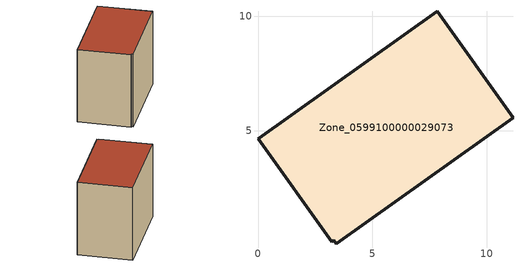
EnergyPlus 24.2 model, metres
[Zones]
Zone_0599100000029073
 floor ground (C_G): 0,4.64 7.82,10.21 11.14,5.57 3.42,0.07 3.32,0.22 3.21,0.15 z0
 wall outside (C_F): 7.82,10.21 0,4.64 3.21,0.15 3.32,0.22 3.42,0.07 11.14,5.57 7.82,10.21 z0:8.18
 roof outside (C_R): 3.42,0.07 11.14,5.57 7.82,10.21 0,4.64 3.21,0.15 3.32,0.22 z8.18
[BUILDING]
Pand.0599100000029073: North Axis=0; Terrain=City; Loads Convergence Tolerance Value=0.04; Temperature Convergence Tolerance Value=0.4; Solar Distribution=FullExterior; Maximum Number of Warmup Days=25; Minimum Number of Warmup Days=1
[Site:Location]
Rotterdam.The.Hague.AP_ZH_NLD Design_Conditions: Latitude=51.96; Longitude=4.45; Time Zone=1; Elevation=-4.5
[SITE:GROUNDTEMPERATURE:BUILDINGSURFACE]
18, 18, 18, 18, 18, 18, 18, 18, 18, 18, 18, 18
[MATERIAL] Thermal Absorptance=0.9; Solar Absorptance=0.7; Visible Absorptance=0.7
Name | Roughness | Thickness | Conductivity | Density | Specific Heat
G.TI.1975-1991 | MediumSmooth | 0.15 | 0.288461 | 540 | 1210
F.TI.1975-1991 | Rough | 0.3 | 0.230769 | 1920 | 840
R.TI.1975-1991 | MediumRough | 0.2 | 0.153846 | 1500 | 1000
[CONSTRUCTION]
C_G: G.TI.1975-1991
C_F: F.TI.1975-1991
C_R: R.TI.1975-1991
[ZONE]
Zone_0599100000029073: Type=1; Multiplier=1; Ceiling Height=Autocalculate; Volume=Autocalculate; Floor Area=autocalculate; Part of Total Floor Area=Yes
[ZONEINFILTRATION:DESIGNFLOWRATE]
Infil_Zone_0599100000029073: Zone or ZoneList or Space or SpaceList=Zone_0599100000029073; Schedule=AlwaysOn; Design Flow Rate Calculation Method=Flow/Area; Flow Rate per Floor Area=0.003; Constant Term Coefficient=1; Temperature Term Coefficient=0; Velocity Term Coefficient=0; Velocity Squared Term Coefficient=0
[HVACTEMPLATE:ZONE:IDEALLOADSAIRSYSTEM]
Zone_0599100000029073: Maximum Heating Supply Air Temperature=50; Minimum Cooling Supply Air Temperature=13; Maximum Heating Supply Air Humidity Ratio=0.0156; Minimum Cooling Supply Air Humidity Ratio=0.0077; Heating Limit=NoLimit; Cooling Limit=NoLimit; Dehumidification Control Type=ConstantSensibleHeatRatio; Cooling Sensible Heat Ratio=0.7; Dehumidification Setpoint=60; Humidification Control Type=None; Humidification Setpoint=30; Outdoor Air Method=None; Outdoor Air Flow Rate per Person=0.00944; Outdoor Air Flow Rate per Zone Floor Area=0; Outdoor Air Flow Rate per Zone=0; Demand Controlled Ventilation Type=None; Outdoor Air Economizer Type=NoEconomizer; Heat Recovery Type=None; Sensible Heat Recovery Effectiveness=0.7; Latent Heat Recovery Effectiveness=0.65
[ZONECONTROL:THERMOSTAT]
ThermostatControl_Zone_0599100000029073: Zone or ZoneList=Zone_0599100000029073; Control Type Schedule=DualSetpointControlType; Control 1=Thermostat_Zone_0599100000029073; Temperature Difference Between Cutout And Setpoint=0
[THERMOSTATSETPOINT:DUALSETPOINT]
Thermostat_Zone_0599100000029073: Heating Setpoint Temperature Schedule=HeatingSetpoint_Zone_0599100000029073; Cooling Setpoint Temperature Schedule=CoolingSetpoint_Zone_0599100000029073
[SCHEDULE:COMPACT]
HeatingSetpoint_Zone_0599100000029073: Through: 12/31, For: AllDays, Until: 24:00, 21
CoolingSetpoint_Zone_0599100000029073: Through: 12/31, For: AllDays, Until: 24:00, 24
DualSetpointControlType: Through: 12/31, For: AllDays, Until: 24:00, 4
AlwaysOn: Through: 12/31, For: AllDays, Until: 24:00, 1
